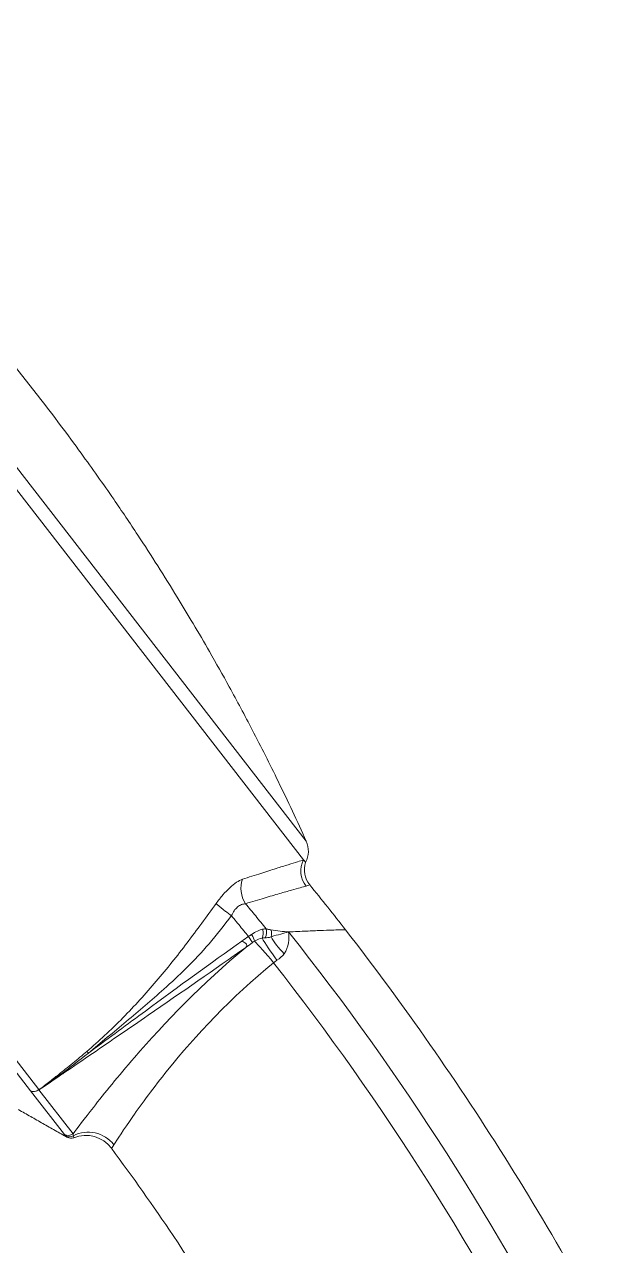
# Model space of a CAD drawing. Extents: x 900 to 2324, y -1513 to 827.
# Drawn here: x 1926 to 1963.2, y 503.6 to 580.3 of the extents above; entities that cross this region are included whole.
import ezdxf

# ---------------------------------------------------------------- set-up
doc = ezdxf.new("R2010")
doc.units = 0
doc.header["$LTSCALE"] = 4
doc.header["$MEASUREMENT"] = 0
doc.layers.add('1', color=7, linetype='CONTINUOUS')

msp = doc.modelspace()

# ---------------------------------------------------------------- linework, layer by layer
at = {"layer": '1', "color": 7, "linetype": 'Continuous', "lineweight": 13}
for p, q in [((1902.874, 580.275), (1943.58, 527.797)), ((1943.747, 528.975), (1904.175, 579.991)), ((1882.439, 569.986), (1926.409, 513.301)), ((1926.94, 513.369), (1882.62, 570.506)), ((1928.547, 510.547), (1926.413, 513.299)), ((1926.948, 513.35), (1929.089, 510.59))]:
    msp.add_line(p, q, dxfattribs=at)
at = {"layer": '1', "color": 7, "linetype": 'Continuous', "lineweight": 18}
for p, q in [((1926.413, 513.299), (1926.409, 513.301)), ((1926.892, 513.332), (1926.897, 513.326)), ((1929.144, 510.351), (1929.144, 510.349))]:
    msp.add_line(p, q, dxfattribs=at)
for centre, radius, start, end in [((1942.38, 528.358), 1.5, 331.57169, 24.2837), ((1945.127, 527.183), 1.5, 162.11647, 219.10342), ((1929.894, 508.495), 2, 36.67826, 112.01393)]:
    msp.add_arc(centre, radius, start, end, dxfattribs=at)
at = {"layer": '1', "color": 7, "linetype": 'Continuous', "lineweight": 18, "extrusion": (-6.12323e-17, 7.4988e-33, -1)}
msp.add_arc((-1928.957, 510.813), 0.5, 247.98607, 298.57643, dxfattribs=at)
at = {"layer": '1', "color": 7, "linetype": 'Continuous', "lineweight": 13}
for centre, major_axis, ratio, start_param, end_param in [((1944.894, 527.089), (0.421, -1.44), 0.990409, 3.938422, 5.107345), ((1940.931, 525.874), (0.449, -1.431), 0.845009, 3.953017, 5.044547), ((1940.216, 523.045), (0.25, -0.433), 0.241791, 0.465728, 1.609611), ((1940.888, 523.198), (-0.108, -0.488), 0.728057, 1.102948, 2.311081), ((1941.57, 521.248), (-1.26, 1.553), 0.07539, 4.709308, 5.830934), ((1930.096, 508.735), (-1.615, 1.179), 0.972943, 4.421123, 5.84877), ((1928.787, 510.986), (0.395, 0.306), 0.995323, 3.553142, 4.703662), ((1928.868, 510.898), (0.344, 0.362), 0.994828, 3.402967, 4.41939)]:
    msp.add_ellipse(centre, major_axis=major_axis, ratio=ratio, start_param=start_param, end_param=end_param, dxfattribs=at)
at = {"layer": '1', "color": 7, "linetype": 'Continuous', "lineweight": 18}
for centre, major_axis, ratio, start_param, end_param in [((1940.713, 523.212), (0.022, -0.5), 0.658101, 0.827819, 2.023829), ((1941.186, 523.129), (-0.086, -0.493), 0.754515, 1.387842, 2.281452), ((1941.997, 521.575), (-1.171, 1.621), 0.059104, 0.58893, 1.575202), ((1942.935, 522.361), (-1.467, 1.359), 0.361279, 0.764358, 1.515616), ((1928.258, 514.198), (0.095, -0.121), 0.06588, 3.583979, 4.233587), ((1926.661, 513.724), (-0.395, -0.306), 0.902957, 0.411505, 1.57674), ((1926.664, 513.723), (-0.395, -0.306), 0.902957, 0.411549, 1.45248), ((1896.02, 552.694), (43.775, 33.955), 0.902958, 4.717243, 4.718332)]:
    msp.add_ellipse(centre, major_axis=major_axis, ratio=ratio, start_param=start_param, end_param=end_param, dxfattribs=at)
for points, knots in [([(1926.984, 556.828), (1926.377, 557.61), (1925.268, 559.008), (1923.754, 560.843), (1922.545, 562.264), (1921.523, 563.438), (1920.559, 564.521), (1919.573, 565.607), (1918.359, 566.914), (1916.738, 568.612), (1914.509, 570.854), (1911.672, 573.565), (1908.185, 576.695), (1905.592, 578.856), (1904.175, 579.991)], [0, 0, 0, 0, 0.091203, 0.164228, 0.219022, 0.26303, 0.307492, 0.352519, 0.398108, 0.471724, 0.568695, 0.689131, 0.832952, 1, 1, 1, 1]), ([(1943.747, 528.975), (1943.178, 530.237), (1942.077, 532.582), (1940.45, 535.81), (1939, 538.52), (1937.754, 540.74), (1936.663, 542.611), (1935.582, 544.405), (1934.423, 546.261), (1933.094, 548.315), (1931.5, 550.682), (1929.457, 553.571), (1927.876, 555.678), (1926.984, 556.828)], [0, 0, 0, 0, 0.127492, 0.238457, 0.332806, 0.410489, 0.472843, 0.532186, 0.603305, 0.674314, 0.75745, 0.866048, 1, 1, 1, 1]), ([(1938.085, 525.063), (1938.224, 525.248), (1938.502, 525.615), (1938.945, 526.066), (1939.376, 526.421), (1939.623, 526.53), (1939.745, 526.584)], [0, 0, 0, 0, 0.255199, 0.507298, 0.755172, 1, 1, 1, 1]), ([(1943.74, 526.15), (1943.628, 526.12), (1943.401, 526.058), (1942.835, 525.903), (1942.082, 525.689), (1941.13, 525.41), (1940.338, 525.17), (1939.934, 525.048)], [0, 0, 0, 0, 0.186365, 0.379415, 0.579269, 0.786065, 1, 1, 1, 1]), ([(1939.043, 524.297), (1939.144, 524.175), (1939.244, 524.053), (1939.56, 523.67), (1939.774, 523.409), (1940.03, 523.093), (1940.072, 523.041), (1940.115, 522.988)], [0, 0, 0, 0, 0.280463, 0.280463, 0.87932, 0.87932, 1, 1, 1, 1]), ([(1941.524, 523.401), (1941.494, 523.406), (1941.464, 523.412), (1941.364, 523.436), (1941.293, 523.454), (1941.223, 523.469)], [0, 0, 0, 0, 0.300602, 0.300602, 1, 1, 1, 1]), ([(1983.281, 395.918), (1983.344, 418.65), (1980.328, 441.373), (1970.366, 474.001), (1966.175, 484.526), (1955.854, 504.726), (1949.732, 514.361), (1942.638, 523.27)], [0, 0, 0, 0, 0.5, 0.5, 0.75, 0.75, 1, 1, 1, 1]), ([(1946.211, 523.41), (1948.043, 521.055), (1951.605, 516.221), (1956.584, 508.686), (1961.21, 500.857), (1965.471, 492.772), (1970.646, 481.706), (1975.017, 470.371), (1978.575, 459.068), (1980.851, 450.684), (1982.797, 442.256), (1984.455, 433.628), (1985.838, 424.644), (1986.937, 415.146), (1987.678, 405.455), (1987.931, 398.966), (1987.998, 395.971)], [0, 0, 0, 0, 0.066499, 0.133873, 0.201247, 0.268621, 0.335995, 0.470742, 0.538116, 0.60549, 0.672864, 0.740238, 0.807612, 0.874986, 0.94236, 1, 1, 1, 1]), ([(1939.701, 522.697), (1937.743, 521.31), (1935.726, 519.841), (1932.52, 517.484), (1931.383, 516.644), (1930.167, 515.745), (1930.11, 515.703), (1930.053, 515.661)], [0, 0, 0, 0, 0.640474, 0.640474, 0.983248, 0.983248, 1, 1, 1, 1]), ([(1939.951, 522.306), (1939.981, 522.348), (1940.043, 522.439), (1939.927, 522.583), (1939.785, 522.656), (1939.701, 522.697)], [0, 0, 0, 0, 0.266102, 0.573528, 1, 1, 1, 1]), ([(1931.659, 509.901), (1931.86, 510.217), (1932.273, 510.856), (1933.416, 512.492), (1934.158, 513.507), (1936.755, 516.735), (1939.052, 519.195), (1941.691, 521.338)], [0, 0, 0, 0, 0.25, 0.25, 0.5, 0.5, 1, 1, 1, 1]), ([(1926.897, 513.326), (1927.116, 513.491), (1927.543, 513.813), (1927.964, 514.144), (1928.169, 514.305)], [0, 0, 0, 0, 0.51239, 1, 1, 1, 1]), ([(1926.897, 513.326), (1926.897, 513.326), (1926.897, 513.326), (1926.898, 513.326), (1926.898, 513.326), (1926.899, 513.326), (1926.9, 513.326), (1926.904, 513.327), (1926.907, 513.328), (1926.915, 513.332), (1926.921, 513.335), (1926.926, 513.338)], [0, 0, 0, 0, 0.036975, 0.036975, 0.084911, 0.084911, 0.173029, 0.173029, 0.465347, 0.465347, 1, 1, 1, 1]), ([(1926.926, 513.338), (1926.928, 513.338), (1926.93, 513.339), (1926.936, 513.343), (1926.94, 513.345), (1926.945, 513.348), (1926.947, 513.349), (1926.948, 513.35)], [0, 0, 0, 0, 0.241366, 0.241366, 0.823214, 0.823214, 1, 1, 1, 1]), ([(1931.498, 509.69), (1932.837, 507.893), (1935.851, 503.631), (1939.397, 497.968), (1942.27, 492.875), (1944.287, 489.04), (1946.163, 485.208), (1948.476, 480.133), (1951.066, 473.791), (1953.83, 465.904), (1956.321, 457.44), (1957.993, 450.422), (1959.005, 445.364), (1959.65, 441.881), (1960.392, 437.333), (1961.138, 431.698), (1961.721, 426.014), (1962.133, 420.416), (1962.381, 415.037), (1962.485, 410.009), (1962.474, 405.465), (1962.386, 401.533), (1962.262, 398.343), (1962.172, 396.609), (1962.133, 395.904), (1962.126, 395.777)], [0, 0, 0, 0, 0.056439, 0.131201, 0.168582, 0.205963, 0.243344, 0.280725, 0.355487, 0.430249, 0.50501, 0.579772, 0.598463, 0.617153, 0.654534, 0.691915, 0.729296, 0.766677, 0.804058, 0.841439, 0.87882, 0.916201, 0.953582, 0.990962, 1, 1, 1, 1])]:
    msp.add_open_spline(points, degree=3, knots=knots, dxfattribs=at)
at = {"layer": '1', "color": 7, "linetype": 'Continuous', "lineweight": 13}
for points, knots in [([(1939.745, 526.584), (1940.14, 526.711), (1940.921, 526.962), (1941.872, 527.265), (1942.638, 527.507), (1943.226, 527.69), (1943.462, 527.762), (1943.58, 527.797)], [0, 0, 0, 0, 0.208256, 0.411317, 0.610219, 0.806062, 1, 1, 1, 1]), ([(1943.963, 526.237), (1943.955, 526.231), (1943.94, 526.219), (1943.807, 526.173), (1943.74, 526.15)], [0, 0, 0, 0, 0.499971, 1, 1, 1, 1]), ([(1929.968, 515.774), (1930.34, 516.099), (1931.117, 516.776), (1932.592, 518.224), (1933.997, 519.772), (1935.311, 521.365), (1936.581, 522.986), (1937.484, 524.232), (1938.085, 525.063)], [0, 0, 0, 0, 0.120079, 0.250381, 0.501072, 0.626288, 0.751115, 1, 1, 1, 1]), ([(1939.934, 525.048), (1939.85, 525.037), (1939.69, 525.016), (1939.433, 524.858), (1939.205, 524.617), (1939.097, 524.405), (1939.043, 524.297)], [0, 0, 0, 0, 0.274281, 0.516803, 0.755173, 1, 1, 1, 1]), ([(1941.223, 523.469), (1941.112, 523.606), (1941.002, 523.743), (1940.677, 524.143), (1940.462, 524.407), (1940.142, 524.796), (1940.039, 524.922), (1939.934, 525.048)], [0, 0, 0, 0, 0.259237, 0.259237, 0.759351, 0.759351, 1, 1, 1, 1]), ([(1939.043, 524.297), (1938.586, 523.698), (1937.706, 522.544), (1936.255, 521.031), (1934.9, 519.754), (1933.631, 518.646), (1932.439, 517.644), (1931.24, 516.657), (1930.449, 515.993), (1930.053, 515.662)], [0, 0, 0, 0, 0.180769, 0.347878, 0.502293, 0.627441, 0.75204, 0.876133, 1, 1, 1, 1]), ([(1946.211, 523.41), (1946.192, 523.41), (1946.155, 523.41), (1945.854, 523.405), (1945.367, 523.392), (1944.67, 523.367), (1943.776, 523.329), (1943.019, 523.292), (1942.635, 523.273)], [0, 0, 0, 0, 0.157597, 0.318341, 0.482591, 0.6507, 0.823036, 1, 1, 1, 1]), ([(1928.225, 514.218), (1928.322, 514.284), (1928.418, 514.349), (1929.12, 514.828), (1929.72, 515.237), (1931.501, 516.454), (1932.665, 517.251), (1935.938, 519.503), (1937.988, 520.924), (1939.952, 522.306)], [0, 0, 0, 0, 0.023071, 0.023071, 0.168021, 0.168021, 0.45792, 0.45792, 1, 1, 1, 1]), ([(1939.952, 522.306), (1937.229, 520.043), (1934.836, 517.563), (1931.945, 514.228), (1931.064, 513.137), (1929.822, 511.557), (1929.38, 510.976), (1929.089, 510.59)], [0, 0, 0, 0, 0.513419, 0.513419, 0.78575, 0.78575, 1, 1, 1, 1]), ([(1941.691, 521.338), (1948.566, 512.576), (1954.589, 503.065), (1964.699, 483.168), (1968.807, 472.794), (1975.297, 451.371), (1977.646, 440.451), (1980.767, 418.294), (1981.528, 407.105), (1981.529, 395.943)], [0, 0, 0, 0, 0.25, 0.25, 0.5, 0.5, 0.75, 0.75, 1, 1, 1, 1]), ([(1928.169, 514.305), (1928.472, 514.546), (1929.079, 515.028), (1929.672, 515.526), (1929.968, 515.774)], [0, 0, 0, 0, 0.500527, 1, 1, 1, 1]), ([(1929.114, 510.466), (1929.123, 510.432), (1929.14, 510.368), (1929.143, 510.356), (1929.144, 510.351)], [0, 0, 0, 0, 0.526201, 1, 1, 1, 1])]:
    msp.add_open_spline(points, degree=3, knots=knots, dxfattribs=at)
at = {"layer": '1', "color": 7, "linetype": 'Continuous', "lineweight": 18}
for points, degree in [([(1943.699, 527.644), (1943.699, 527.643), (1943.659, 527.695), (1943.58, 527.797)], 3), ([(1943.963, 526.237), (1944.722, 525.302), (1945.472, 524.36), (1946.211, 523.41)], 3), ([(1942.638, 523.27), (1942.288, 523.305), (1941.921, 523.333), (1941.524, 523.401)], 3), ([(1941.536, 522.975), (1941.996, 523.095), (1942.338, 523.198), (1942.638, 523.27)], 3), ([(1942.363, 521.907), (1942.644, 522.322), (1942.701, 522.85), (1942.638, 523.27)], 3), ([(1940.115, 522.987), (1939.977, 522.891), (1939.839, 522.795), (1939.701, 522.698)], 3), ([(1941.156, 522.907), (1941.264, 522.912), (1941.386, 522.903), (1941.536, 522.975)], 3), ([(1930.053, 515.661), (1929.453, 515.183), (1928.838, 514.71), (1928.207, 514.248)], 3), ([(1928.207, 514.248), (1927.786, 513.942), (1927.358, 513.639), (1926.926, 513.338)], 3), ([(1926.948, 513.35), (1927.376, 513.641), (1927.802, 513.93), (1928.225, 514.218)], 3), ([(1925.661, 512.114), (1928.736, 510.364)], 1), ([(1928.628, 510.46), (1928.6, 510.487), (1928.57, 510.518), (1928.547, 510.547)], 3), ([(1928.718, 510.374), (1928.718, 510.374), (1928.689, 510.402), (1928.628, 510.46)], 3)]:
    msp.add_open_spline(points, degree=degree, dxfattribs=at)
at = {"layer": '1', "color": 7, "linetype": 'Continuous', "lineweight": 13}
msp.add_rational_spline([(1938.085, 525.063), (1938.343, 524.798), (1939.043, 524.297)], [1, 0.848701129069, 1], degree=2, dxfattribs=at)
for points in [[(1940.311, 523.123), (1940.246, 523.08), (1940.18, 523.034), (1940.115, 522.987)], [(1941, 523.444), (1940.799, 523.399), (1940.561, 523.285), (1940.311, 523.123)], [(1941.223, 523.469), (1941.155, 523.47), (1941.081, 523.462), (1941, 523.444)], [(1942.635, 523.273), (1942.636, 523.272), (1942.637, 523.271), (1942.638, 523.27)], [(1939.952, 522.306), (1940.086, 522.404), (1940.22, 522.501), (1940.355, 522.598)], [(1940.355, 522.598), (1940.322, 522.672), (1940.224, 522.831), (1940.115, 522.988)], [(1940.355, 522.598), (1940.399, 522.629), (1940.443, 522.658), (1940.487, 522.686)], [(1940.487, 522.686), (1940.656, 522.791), (1940.823, 522.861), (1940.97, 522.885)], [(1940.97, 522.885), (1941.035, 522.898), (1941.096, 522.905), (1941.156, 522.907)], [(1941.907, 521.499), (1942.084, 521.616), (1942.248, 521.738), (1942.363, 521.907)], [(1941.691, 521.338), (1941.76, 521.396), (1941.832, 521.449), (1941.907, 521.499)], [(1929.089, 510.59), (1929.097, 510.549), (1929.105, 510.507), (1929.114, 510.466)], [(1931.498, 509.69), (1931.498, 509.69), (1931.562, 509.75), (1931.659, 509.901)]]:
    msp.add_open_spline(points, degree=3, dxfattribs=at)
at = {"layer": '1', "color": 7, "linetype": 'Continuous', "lineweight": 18}
for points, weights in [([(1929.968, 515.775), (1929.989, 515.737), (1930.053, 515.662)], [1, 0.840790855259, 1]), ([(1928.225, 514.218), (1928.22, 514.228), (1928.207, 514.248)], [1, 0.906701339219, 0.91764094632])]:
    msp.add_rational_spline(points, weights, degree=2, dxfattribs=at)

doc.saveas('drawing.dxf')
